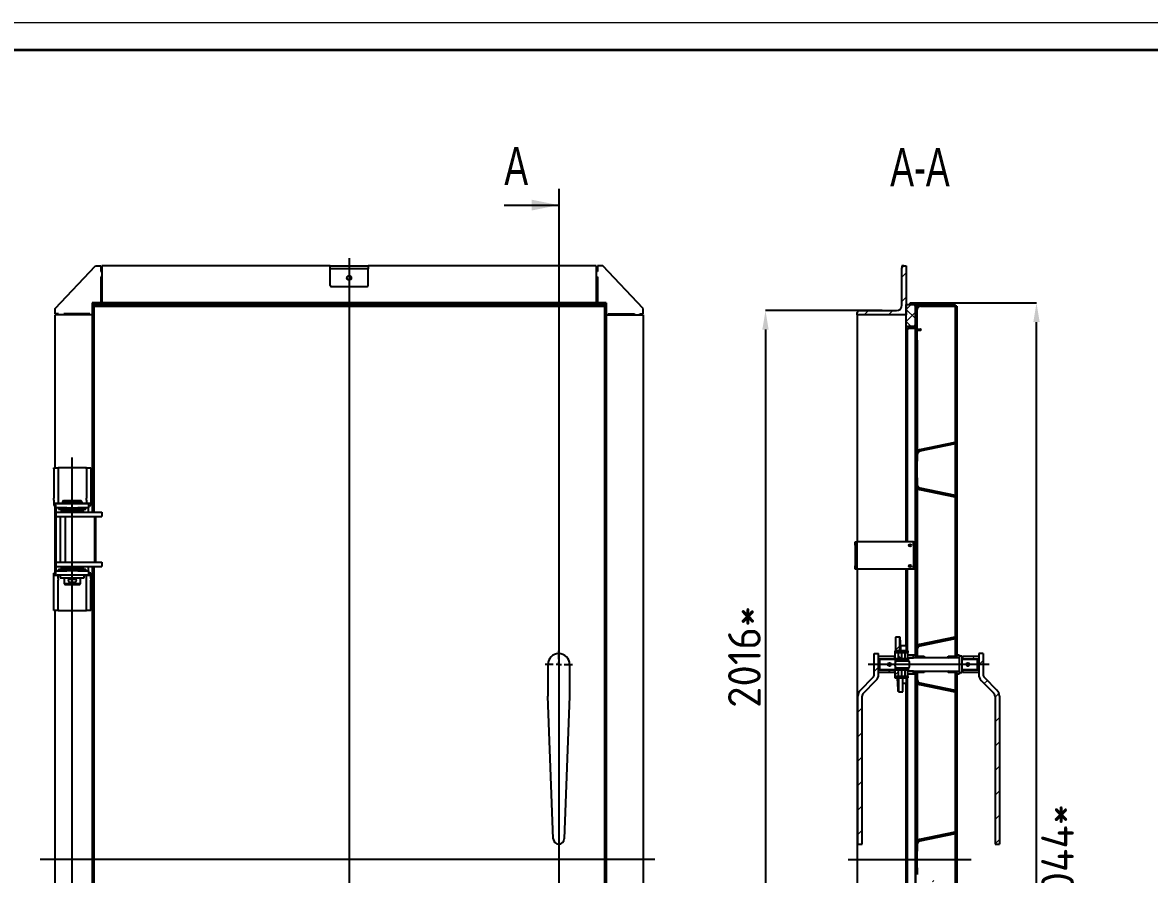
# Model space of a CAD drawing. Header units: millimetres. Extents: x 0 to 594, y 0 to 420.
# Drawn here: x 114.6 to 321.6, y 263.5 to 420 of the extents above; entities that cross this region are included whole.
import ezdxf

# ---------------------------------------------------------------- set-up
doc = ezdxf.new("R2010")
doc.units = ezdxf.units.MM
doc.header["$PDSIZE"] = -1
doc.layers.add('FORMAT', color=7, linetype='Continuous')
doc.layers.add('HIDDEN', color=30, linetype='Continuous')
doc.styles.add('GOST-2.304_Type-B', font='')
doc.styles.add('SLDTEXTSTYLE1', font='TXT', dxfattribs={"width": 0.7})
doc.styles.get('GOST-2.304_Type-B').set_extended_font_data('GOST Common')
doc.dimstyles.new('SLDDIMSTYLE0', dxfattribs={"dimtxt": 3.5, "dimasz": 3.5, "dimexe": 0, "dimexo": 0.0625, "dimgap": 0.875, "dimtad": 2, "dimdec": 1, "dimlfac": 10, "dimrnd": 1e-09, "dimzin": 12, "dimdsep": 46, "dimtxsty": 'SLDTEXTSTYLE1', "dimsah": 1, "dimcen": 0.09, "dimadec": 0, "dimazin": 3, "dimtfac": 1, "dimtdec": 1, "dimtofl": 0, "dimtmove": 0, "dimatfit": 3, "dimfxl": 1, "dimfrac": 2, "dimtolj": 1, "dimtzin": 12, "dimarcsym": 0})

# ---------------------------------------------------------------- blocks, each defined once
blk = doc.blocks.new('SW_CENTERMARKSYMBOL_0')
at = {"layer": 'FORMAT', "color": 0}
for p, q in [((0, 1), (0, 2.5)), ((-1, 0), (-2.5, 0)), ((0, 0), (-0.5, 0)), ((0, 0), (0, 0.5)), ((0, 0), (0, -0.5)), ((0, 0), (0.5, 0)), ((1, 0), (2.5, 0)), ((0, -1), (0, -35.2))]:
    blk.add_line(p, q, dxfattribs=at)
blk = doc.blocks.new('SW_HATCH_0')
at = {"color": 0, "linetype": 'Continuous', "lineweight": 18}
for p, q in [((0, 0), (0.8, 0.8)), ((0, -4.49), (0.8, -3.69)), ((-6.96, -6.96), (-6.16, -6.16)), ((-2.47, -6.96), (-1.67, -6.16)), ((0.8, -5.94), (1.67, -5.06)), ((2.5, -7.64), (0.8, -5.94)), ((2.5, -5.39), (2.17, -5.06)), ((2.84, -5.74), (2.62, -5.51)), ((6.96, -5.36), (6.66, -5.06)), ((0.8, -8.18), (2.5, -6.48)), ((1.68, -9.06), (0.8, -8.18)), ((9.8, -8.16), (10.1, -7.86)), ((1.78, -9.16), (1.68, -9.06)), ((2.16, -9.06), (2.5, -8.73)), ((2.5, -9.88), (2.4, -9.78)), ((2.8, -10.18), (2.5, -9.88)), ((9.8, -12.65), (10.1, -12.35)), ((2.5, -14.37), (2.4, -14.27)), ((9.8, -17.14), (10.1, -16.84)), ((2.5, -18.86), (2.4, -18.76)), ((9.8, -21.63), (10.1, -21.33)), ((2.5, -23.35), (2.4, -23.25)), ((9.8, -26.12), (10.1, -25.82)), ((2.5, -27.84), (2.4, -27.74)), ((9.75, -30.66), (9.76, -30.65)), ((9.8, -30.61), (10.1, -30.31)), ((2.5, -32.33), (2.4, -32.23)), ((4.08, -31.84), (4.47, -31.45)), ((2.5, -33.42), (2.8, -33.12)), ((9.8, -35.1), (10.1, -34.8)), ((2.5, -36.82), (2.4, -36.72)), ((2.5, -37.91), (2.8, -37.61)), ((5.43, -39.47), (5.68, -39.22)), ((9.8, -39.59), (10.1, -39.29)), ((2.5, -41.31), (2.4, -41.21)), ((9.14, -40.25), (9.4, -39.99)), ((9.8, -44.08), (10.1, -43.78)), ((2.5, -45.8), (2.4, -45.7)), ((9.8, -48.57), (10.1, -48.27)), ((2.5, -50.29), (2.4, -50.19)), ((9.8, -53.06), (10.1, -52.76)), ((2.5, -54.78), (2.4, -54.68)), ((9.8, -57.55), (10.1, -57.25)), ((2.5, -59.27), (2.4, -59.17)), ((9.8, -62.04), (10.1, -61.74)), ((2.5, -63.76), (2.4, -63.66)), ((9.8, -66.53), (10.1, -66.23)), ((-1.17, -68.52), (-0.37, -67.72)), ((2.5, -68.25), (2.4, -68.15)), ((4.23, -67.61), (4.62, -67.22)), ((-0.1, -70.14), (-0.7, -69.54)), ((1.9, -69.94), (2.1, -69.74)), ((2.5, -69.34), (2.8, -69.04)), ((4.1, -69.85), (3.91, -69.66)), ((8.7, -69.96), (8.5, -69.76)), ((13.39, -70.16), (12.89, -69.66)), ((-5.1, -72.45), (-4.3, -71.65)), ((-2.07, -72.66), (-2.57, -72.16)), ((2.5, -72.74), (2.16, -72.4)), ((11.4, -72.66), (11.1, -72.36)), ((14.1, -71.21), (14.9, -70.41)), ((-1.3, -73.14), (-0.7, -72.54)), ((2.5, -73.83), (2.8, -73.53)), ((15.12, -74.68), (15.69, -74.12)), ((5.53, -75.29), (5.78, -75.04)), ((9.24, -76.07), (9.5, -75.81)), ((9.8, -75.51), (10.1, -75.21)), ((17.1, -77.19), (17.81, -76.48)), ((2.5, -77.23), (2.4, -77.13)), ((-8.1, -79.94), (-7.3, -79.14)), ((9.8, -80), (10.1, -79.7)), ((2.5, -81.72), (2.4, -81.62)), ((17.1, -81.68), (17.9, -80.88)), ((-8.1, -84.43), (-7.3, -83.63)), ((9.8, -84.49), (10.1, -84.19)), ((2.5, -86.21), (2.4, -86.11)), ((17.1, -86.17), (17.9, -85.37)), ((-8.1, -88.92), (-7.3, -88.12)), ((9.8, -88.98), (10.1, -88.68)), ((2.5, -90.7), (2.4, -90.6)), ((17.1, -90.66), (17.9, -89.86)), ((-8.1, -93.41), (-7.3, -92.61)), ((2.5, -95.19), (2.4, -95.09)), ((9.8, -93.47), (10.1, -93.17)), ((17.1, -95.15), (17.9, -94.35)), ((-8.1, -97.9), (-7.3, -97.1)), ((9.8, -97.96), (10.1, -97.66)), ((17.1, -99.64), (17.9, -98.84)), ((2.5, -99.68), (2.4, -99.58)), ((-8.1, -102.39), (-7.3, -101.59)), ((4.39, -103.38), (4.77, -102.99)), ((9.8, -102.45), (10.1, -102.15)), ((17.1, -104.13), (17.9, -103.33)), ((2.5, -104.17), (2.4, -104.07)), ((2.5, -105.26), (2.8, -104.96)), ((9.8, -106.94), (10.1, -106.64)), ((2.5, -108.66), (2.4, -108.56)), ((2.5, -109.75), (2.8, -109.45)), ((5.63, -111.11), (5.88, -110.86)), ((9.34, -111.89), (9.6, -111.64)), ((9.8, -111.43), (10.1, -111.13)), ((2.5, -113.15), (2.4, -113.05)), ((9.8, -115.92), (10.1, -115.62)), ((2.5, -117.64), (2.4, -117.54)), ((2.5, -122.13), (2.4, -122.03)), ((9.8, -120.41), (10.1, -120.11)), ((9.8, -124.9), (10.1, -124.6)), ((2.5, -126.62), (2.4, -126.52)), ((9.8, -129.39), (10.1, -129.09)), ((2.5, -131.11), (2.4, -131.01)), ((9.8, -133.88), (10.1, -133.58)), ((2.5, -135.6), (2.4, -135.5)), ((7.38, -138.55), (7.76, -138.17)), ((9.8, -138.37), (10.1, -138.07)), ((-1.04, -140.24), (-0.37, -139.56)), ((2.5, -140.09), (2.4, -139.99)), ((4.54, -139.14), (4.93, -138.76)), ((-0.33, -141.75), (-0.7, -141.38)), ((2.16, -141.52), (2.5, -141.18)), ((2.5, -141.18), (2.8, -140.88)), ((13.15, -141.76), (12.65, -141.26)), ((14.1, -143.05), (14.9, -142.25)), ((-5.1, -144.29), (-4.3, -143.49)), ((-2.31, -144.26), (-2.81, -143.76)), ((-1.28, -144.96), (-0.7, -144.38)), ((-0.1, -143.78), (-0.09, -143.77)), ((1.37, -144.56), (1.94, -143.99)), ((3.91, -144.26), (4.1, -144.07)), ((11.16, -144.26), (11.1, -144.2)), ((2.51, -145.66), (2.8, -145.37)), ((3.87, -146.55), (4.12, -146.3)), ((5.73, -146.94), (5.98, -146.68)), ((15.24, -146.4), (15.81, -145.84)), ((2.5, -149.07), (2.4, -148.97)), ((7.59, -147.32), (7.84, -147.07)), ((9.44, -147.71), (9.7, -147.46)), ((9.8, -147.35), (10.1, -147.05)), ((17.1, -149.03), (17.87, -148.27)), ((-8.1, -151.78), (-7.3, -150.98)), ((9.8, -151.84), (10.1, -151.54)), ((17.1, -153.52), (17.9, -152.72)), ((2.5, -153.56), (2.4, -153.46)), ((-8.1, -156.27), (-7.3, -155.47)), ((9.8, -156.33), (10.1, -156.03)), ((17.1, -158.01), (17.9, -157.21)), ((2.5, -158.05), (2.4, -157.95)), ((-8.1, -160.76), (-7.3, -159.96)), ((9.8, -160.82), (10.1, -160.52)), ((2.5, -162.54), (2.4, -162.44)), ((17.1, -162.51), (17.9, -161.71)), ((-8.1, -165.25), (-7.3, -164.45)), ((9.8, -165.31), (10.1, -165.01)), ((2.5, -167.03), (2.4, -166.93)), ((17.1, -167), (17.9, -166.2)), ((-8.1, -169.74), (-7.3, -168.94)), ((9.8, -169.81), (10.1, -169.51)), ((2.5, -171.52), (2.4, -171.42)), ((17.1, -171.49), (17.9, -170.69)), ((-8.1, -174.23), (-7.3, -173.43)), ((2.5, -176.01), (2.4, -175.91)), ((4.69, -174.91), (5.08, -174.53)), ((9.8, -174.3), (10.1, -174)), ((17.31, -175.76), (17.9, -175.18)), ((2.57, -177.04), (2.8, -176.81)), ((9.8, -178.79), (10.1, -178.49)), ((5.83, -182.76), (6.08, -182.5)), ((9.54, -183.53), (9.75, -183.33)), ((9.8, -183.28), (10.1, -182.98)), ((2.5, -185), (2.4, -184.9)), ((9.8, -187.77), (10.1, -187.47)), ((2.5, -189.49), (2.4, -189.39)), ((9.8, -192.26), (10.1, -191.96)), ((2.5, -193.98), (2.4, -193.88)), ((9.8, -196.75), (10.1, -196.45)), ((2.5, -198.47), (2.4, -198.37)), ((9.8, -201.24), (10.1, -200.94)), ((2.5, -202.96), (2.4, -202.86)), ((2.8, -203.26), (2.5, -202.96)), ((-5.71, -207.76), (-4.91, -206.96)), ((-1.22, -207.76), (-0.42, -206.96)), ((9.8, -205.73), (10.1, -205.43)), ((3.92, -208.86), (3.62, -208.56)), ((8.41, -208.86), (8.11, -208.56)), ((0, -211.04), (0.8, -210.24)), ((0, -215.53), (0.8, -214.73))]:
    blk.add_line(p, q, dxfattribs=at)
blk = doc.blocks.new('_D_5')
at = {"layer": 'Defpoints', "color": 0, "transparency": 16777216}
for p in [(279.67, 368.49), (300.88, 368.49), (279.06, 164.09)]:
    blk.add_point(p, dxfattribs=at)
at = {"layer": 'FORMAT', "color": 0, "lineweight": -2, "transparency": 16777216}
for p, q in [((279.73, 368.49), (300.88, 368.49)), ((300.88, 167.59), (300.88, 364.99)), ((279.12, 164.09), (300.88, 164.09))]:
    blk.add_line(p, q, dxfattribs=at)
at = {"layer": 'FORMAT', "color": 0, "transparency": 16777216}
for points in [[(300.3, 364.99), (301.46, 364.99), (300.88, 368.49)], [(300.3, 167.59), (301.46, 167.59), (300.88, 164.09)]]:
    blk.add_solid(points, dxfattribs=at)
at = {"layer": 'FORMAT', "color": 0, "transparency": 16777216, "insert": (301.75, 266.29), "char_height": 6, "attachment_point": 2, "rotation": 90, "style": 'GOST-2.304_Type-B'}
blk.add_mtext('\\A1;2044*', dxfattribs=at)
blk = doc.blocks.new('*D57')
at = {"layer": 'Defpoints', "color": 0, "transparency": 16777216}
for p in [(272.58, 367.09), (251.11, 165.49), (273, 165.49)]:
    blk.add_point(p, dxfattribs=at)
at = {"layer": 'FORMAT', "color": 0, "lineweight": -2, "transparency": 16777216}
for p, q in [((272.51, 367.09), (251.11, 367.09)), ((251.11, 363.59), (251.11, 168.99)), ((272.94, 165.49), (251.11, 165.49))]:
    blk.add_line(p, q, dxfattribs=at)
at = {"layer": 'FORMAT', "color": 0, "transparency": 16777216}
for points in [[(250.52, 363.59), (251.69, 363.59), (251.11, 367.09)], [(250.52, 168.99), (251.69, 168.99), (251.11, 165.49)]]:
    blk.add_solid(points, dxfattribs=at)
at = {"layer": 'FORMAT', "color": 0, "transparency": 16777216, "insert": (247.23, 303.49), "char_height": 6, "attachment_point": 5, "rotation": 90, "style": 'GOST-2.304_Type-B'}
blk.add_mtext('\\A1;2016*', dxfattribs=at)

msp = doc.modelspace()

# ---------------------------------------------------------------- linework, layer by layer
at = {"color": 7, "linetype": 'Continuous', "lineweight": 35}
msp.add_line((20, 415), (589, 415), dxfattribs=at)
at = {"layer": 'FORMAT'}
for p, q in [((213.131, 389.469), (213.131, 134.768)), ((203.131, 386.469), (213.131, 386.469)), ((174.631, 376.742), (174.631, 155.991)), ((120.631, 367.488), (128.031, 375.288)), ((128.031, 375.288), (129.031, 375.288)), ((129.031, 375.288), (129.031, 374.288)), ((129.231, 375.288), (129.231, 368.488)), ((171.131, 375.288), (129.231, 375.288)), ((171.131, 374.788), (171.131, 375.288)), ((171.131, 375.288), (174.631, 375.288)), ((174.631, 374.788), (171.131, 374.788)), ((171.131, 374.288), (171.131, 374.788)), ((174.631, 375.288), (178.131, 375.288)), ((178.131, 374.788), (174.631, 374.788)), ((178.131, 375.288), (178.131, 374.788)), ((220.031, 375.288), (178.131, 375.288)), ((178.131, 374.288), (178.131, 374.788)), ((220.031, 375.288), (220.031, 368.488)), ((220.231, 375.288), (220.231, 374.288)), ((221.231, 375.288), (220.231, 375.288)), ((228.631, 367.488), (221.231, 375.288)), ((276.501, 375.288), (276.171, 375.288)), ((276.171, 375.288), (276.171, 374.958)), ((276.171, 368.088), (276.171, 374.958)), ((276.501, 375.288), (276.971, 375.288)), ((276.971, 375.288), (276.971, 366.288)), ((129.031, 374.288), (129.231, 374.288)), ((129.231, 373.288), (129.031, 373.288)), ((129.031, 373.288), (129.031, 368.488)), ((129.231, 374.288), (129.231, 373.288)), ((171.131, 371.688), (171.131, 374.288)), ((178.131, 371.688), (178.131, 374.288)), ((220.031, 374.288), (220.031, 373.288)), ((220.231, 374.288), (220.031, 374.288)), ((220.031, 373.288), (220.231, 373.288)), ((220.231, 373.288), (220.231, 368.488)), ((171.331, 371.488), (177.931, 371.488)), ((127.731, 368.488), (127.431, 368.488)), ((127.431, 368.488), (127.431, 330.088)), ((127.731, 368.188), (127.731, 368.488)), ((221.531, 368.488), (127.731, 368.488)), ((127.731, 368.488), (127.731, 367.888)), ((221.531, 368.188), (221.531, 368.488)), ((221.831, 368.488), (221.531, 368.488)), ((221.531, 368.488), (221.531, 367.888)), ((221.831, 368.488), (221.831, 164.088)), ((277.671, 368.488), (279.671, 368.488)), ((277.671, 368.188), (277.671, 368.488)), ((279.671, 368.488), (279.671, 368.188)), ((120.631, 366.488), (120.631, 367.488)), ((121.231, 366.488), (120.631, 366.488)), ((121.231, 366.288), (121.231, 366.488)), ((127.031, 366.488), (122.231, 366.488)), ((122.231, 366.488), (122.231, 366.288)), ((127.031, 366.288), (127.031, 366.488)), ((128.031, 368.188), (127.731, 368.188)), ((127.731, 367.888), (127.731, 330.088)), ((127.731, 367.888), (128.631, 367.888)), ((128.031, 367.888), (128.031, 368.188)), ((128.031, 368.188), (128.631, 368.188)), ((128.631, 368.188), (220.631, 368.188)), ((128.631, 367.888), (220.631, 367.888)), ((220.631, 368.188), (221.231, 368.188)), ((220.631, 367.888), (221.531, 367.888)), ((221.531, 368.188), (221.231, 368.188)), ((221.231, 368.188), (221.231, 367.888)), ((221.531, 367.888), (221.531, 164.688)), ((222.231, 366.488), (227.031, 366.488)), ((222.231, 366.288), (222.231, 366.488)), ((227.031, 366.488), (227.031, 366.288)), ((228.031, 366.488), (228.631, 366.488)), ((228.031, 366.288), (228.031, 366.488)), ((228.631, 366.488), (228.631, 367.488)), ((267.971, 366.288), (267.971, 366.758)), ((268.301, 367.088), (275.171, 367.088)), ((276.971, 368.188), (278.671, 368.188)), ((276.971, 364.188), (276.971, 368.188)), ((277.671, 368.188), (279.671, 368.188)), ((278.671, 364.188), (278.671, 368.188)), ((278.671, 361.688), (278.671, 367.288)), ((278.971, 361.688), (278.971, 367.288)), ((279.571, 368.188), (285.971, 368.188)), ((279.571, 367.888), (285.971, 367.888)), ((285.971, 367.888), (285.971, 368.188)), ((286.271, 367.888), (285.971, 367.888)), ((285.971, 367.888), (285.971, 303.613)), ((286.271, 367.888), (286.271, 303.613)), ((120.631, 338.188), (120.631, 366.288)), ((127.431, 366.288), (120.631, 366.288)), ((122.231, 366.288), (121.231, 366.288)), ((127.431, 366.288), (127.031, 366.288)), ((221.831, 366.288), (222.231, 366.288)), ((221.831, 366.288), (228.631, 366.288)), ((227.031, 366.288), (228.031, 366.288)), ((228.631, 366.288), (228.631, 166.288)), ((276.971, 366.288), (267.971, 366.288)), ((267.971, 366.288), (267.971, 324.588)), ((276.971, 364.188), (278.671, 364.188)), ((276.971, 324.588), (276.971, 364.188)), ((277.171, 364.188), (277.171, 364.088)), ((278.371, 364.188), (277.171, 364.188)), ((278.371, 364.088), (277.171, 364.088)), ((277.171, 324.588), (277.171, 363.588)), ((277.471, 363.888), (278.371, 363.888)), ((278.371, 363.888), (278.571, 363.888)), ((278.571, 363.888), (278.571, 304.588)), ((278.671, 363.888), (278.671, 304.588)), ((278.971, 363.688), (279.571, 363.688)), ((278.971, 363.488), (279.571, 363.488)), ((278.671, 361.688), (278.971, 361.688)), ((278.971, 361.688), (278.971, 341.327)), ((285.871, 342.888), (279.388, 341.537)), ((285.932, 342.594), (279.449, 341.244)), ((285.932, 342.594), (285.871, 342.888)), ((123.781, 193.43), (123.781, 340.094)), ((278.671, 340.656), (278.671, 339.413)), ((278.971, 340.656), (278.971, 339.413)), ((120.381, 338.188), (121.181, 338.188)), ((120.381, 338.018), (120.381, 338.188)), ((120.381, 338.018), (120.381, 332.63)), ((121.181, 338.188), (121.181, 338.018)), ((126.381, 338.188), (121.181, 338.188)), ((121.181, 338.018), (121.181, 332.63)), ((126.381, 338.188), (127.181, 338.188)), ((126.381, 338.018), (126.381, 338.188)), ((126.381, 338.018), (126.381, 332.63)), ((127.181, 338.188), (127.181, 338.018)), ((127.181, 338.018), (127.181, 332.63)), ((278.971, 339.413), (278.671, 339.413)), ((278.971, 336.363), (278.971, 339.413)), ((278.671, 336.363), (278.971, 336.363)), ((278.671, 336.363), (278.671, 335.12)), ((278.971, 336.363), (278.971, 335.12)), ((278.971, 334.449), (278.971, 305.527)), ((279.388, 334.239), (285.871, 332.888)), ((279.449, 334.533), (285.932, 333.182)), ((120.381, 332.3), (120.381, 332.63)), ((120.381, 332.3), (120.381, 331.688)), ((120.995, 331.688), (120.381, 331.688)), ((120.381, 331.638), (120.381, 331.688)), ((120.381, 331.638), (120.381, 331.288)), ((120.381, 331.288), (120.781, 331.288)), ((120.631, 318.888), (120.631, 331.288)), ((120.781, 330.888), (120.781, 331.688)), ((120.995, 331.688), (122.781, 331.688)), ((121.181, 332.63), (121.181, 332.3)), ((121.181, 332.3), (121.181, 331.688)), ((121.181, 331.713), (121.781, 331.713)), ((122.181, 332.188), (121.981, 331.988)), ((121.981, 331.988), (121.981, 331.688)), ((125.581, 331.988), (121.981, 331.988)), ((122.181, 332.188), (125.381, 332.188)), ((122.781, 331.688), (124.781, 331.688)), ((124.781, 331.688), (126.567, 331.688)), ((125.581, 331.988), (125.381, 332.188)), ((125.581, 331.688), (125.581, 331.988)), ((125.781, 331.713), (126.381, 331.713)), ((126.381, 332.3), (126.381, 332.63)), ((126.381, 332.3), (126.381, 331.688)), ((127.181, 331.688), (126.567, 331.688)), ((126.781, 331.688), (126.781, 330.888)), ((126.781, 331.288), (127.181, 331.288)), ((127.181, 332.63), (127.181, 332.3)), ((127.181, 332.3), (127.181, 331.688)), ((127.181, 331.688), (127.181, 331.638)), ((127.181, 331.638), (127.181, 331.288)), ((285.871, 332.888), (285.932, 333.182)), ((120.731, 330.088), (120.731, 329.288)), ((120.731, 330.088), (122.349, 330.088)), ((120.731, 329.288), (122.349, 329.288)), ((122.781, 330.888), (120.781, 330.888)), ((120.781, 330.863), (120.781, 330.088)), ((121.281, 330.863), (120.781, 330.863)), ((120.781, 329.288), (120.781, 320.888)), ((121.281, 330.888), (121.281, 330.588)), ((121.281, 330.588), (126.281, 330.588)), ((121.531, 329.288), (121.531, 320.888)), ((121.831, 330.488), (121.731, 330.388)), ((121.731, 330.388), (121.731, 330.088)), ((125.831, 330.388), (121.731, 330.388)), ((121.831, 330.488), (125.731, 330.488)), ((122.281, 330.588), (122.281, 330.488)), ((122.349, 330.088), (127.558, 330.088)), ((122.349, 329.288), (127.558, 329.288)), ((122.452, 329.288), (122.452, 320.888)), ((122.781, 330.888), (124.781, 330.888)), ((126.781, 330.888), (124.781, 330.888)), ((125.281, 330.488), (125.281, 330.588)), ((125.831, 330.388), (125.731, 330.488)), ((125.831, 330.088), (125.831, 330.388)), ((126.281, 330.588), (126.281, 330.888)), ((126.781, 330.863), (126.281, 330.863)), ((126.781, 330.088), (126.781, 330.863)), ((127.558, 330.088), (128.31, 330.088)), ((127.558, 329.288), (128.31, 329.288)), ((127.926, 320.888), (127.926, 329.288)), ((128.114, 320.888), (128.114, 329.288)), ((128.31, 330.088), (128.731, 330.088)), ((128.31, 329.288), (128.731, 329.288)), ((128.731, 330.088), (129.231, 330.088)), ((128.731, 329.288), (129.231, 329.288)), ((129.231, 330.088), (129.231, 329.288)), ((267.571, 323.988), (267.571, 324.588)), ((267.571, 324.588), (267.871, 324.588)), ((267.571, 323.988), (267.571, 320.188)), ((267.871, 324.588), (267.871, 323.988)), ((268.171, 324.588), (267.871, 324.588)), ((267.871, 323.988), (267.871, 320.188)), ((277.971, 324.588), (268.171, 324.588)), ((278.271, 324.588), (277.971, 324.588)), ((278.271, 323.988), (278.271, 324.588)), ((278.271, 324.588), (278.571, 324.588)), ((278.271, 323.988), (278.271, 320.188)), ((120.731, 320.888), (120.731, 320.088)), ((120.731, 320.888), (122.349, 320.888)), ((122.349, 320.888), (127.558, 320.888)), ((127.558, 320.888), (128.31, 320.888)), ((128.31, 320.888), (128.731, 320.888)), ((128.731, 320.888), (129.231, 320.888)), ((129.231, 320.888), (129.231, 320.088)), ((120.781, 318.888), (120.381, 318.888)), ((120.381, 318.538), (120.381, 318.888)), ((120.731, 320.088), (122.349, 320.088)), ((120.781, 320.088), (120.781, 319.313)), ((120.781, 319.313), (121.281, 319.313)), ((120.781, 318.488), (120.781, 319.288)), ((120.781, 319.288), (122.781, 319.288)), ((121.281, 319.588), (121.281, 319.288)), ((121.281, 319.588), (126.281, 319.588)), ((121.731, 320.088), (121.731, 319.788)), ((121.731, 319.788), (121.831, 319.688)), ((121.731, 319.788), (125.831, 319.788)), ((125.731, 319.688), (121.831, 319.688)), ((122.281, 319.688), (122.281, 319.588)), ((122.349, 320.088), (127.558, 320.088)), ((124.781, 319.288), (122.781, 319.288)), ((124.781, 319.288), (126.781, 319.288)), ((125.281, 319.588), (125.281, 319.688)), ((125.731, 319.688), (125.831, 319.788)), ((125.831, 319.788), (125.831, 320.088)), ((126.281, 319.288), (126.281, 319.588)), ((126.281, 319.313), (126.781, 319.313)), ((126.781, 319.313), (126.781, 320.088)), ((126.781, 319.288), (126.781, 318.488)), ((127.181, 318.888), (126.781, 318.888)), ((127.181, 318.538), (127.181, 318.888)), ((127.431, 320.088), (127.431, 212.488)), ((127.558, 320.088), (128.31, 320.088)), ((127.731, 320.088), (127.731, 212.488)), ((128.31, 320.088), (128.731, 320.088)), ((128.731, 320.088), (129.231, 320.088)), ((267.571, 319.588), (267.571, 320.188)), ((267.871, 319.588), (267.571, 319.588)), ((267.871, 320.188), (267.871, 319.588)), ((268.171, 319.588), (267.871, 319.588)), ((267.971, 319.588), (267.971, 252.988)), ((277.971, 319.588), (268.171, 319.588)), ((276.971, 305.583), (276.971, 319.588)), ((277.171, 304.57), (277.171, 319.588)), ((278.271, 319.588), (277.971, 319.588)), ((278.271, 319.588), (278.271, 320.188)), ((278.571, 319.588), (278.271, 319.588)), ((120.381, 318.488), (120.381, 318.538)), ((120.381, 318.488), (120.995, 318.488)), ((120.381, 317.876), (120.381, 318.488)), ((120.381, 317.547), (120.381, 317.876)), ((120.381, 312.158), (120.381, 317.547)), ((122.781, 318.488), (120.995, 318.488)), ((121.181, 317.876), (121.181, 318.488)), ((121.581, 318.463), (121.181, 318.463)), ((121.181, 317.876), (121.181, 317.547)), ((121.181, 312.158), (121.181, 317.547)), ((121.581, 318.488), (121.581, 317.988)), ((121.581, 317.988), (123.781, 317.988)), ((122.281, 317.988), (122.281, 316.888)), ((122.281, 316.888), (122.481, 316.688)), ((125.281, 316.888), (122.281, 316.888)), ((125.081, 316.688), (122.481, 316.688)), ((124.781, 318.488), (122.781, 318.488)), ((123.331, 317.788), (124.231, 317.788)), ((123.331, 317.188), (124.231, 317.188)), ((123.781, 317.988), (125.981, 317.988)), ((126.567, 318.488), (124.781, 318.488)), ((125.081, 316.688), (125.281, 316.888)), ((125.281, 316.888), (125.281, 317.988)), ((125.981, 317.988), (125.981, 318.488)), ((126.381, 318.463), (125.981, 318.463)), ((126.381, 317.876), (126.381, 318.488)), ((126.381, 317.547), (126.381, 317.876)), ((126.381, 312.158), (126.381, 317.547)), ((126.567, 318.488), (127.181, 318.488)), ((127.181, 318.538), (127.181, 318.488)), ((127.181, 317.876), (127.181, 318.488)), ((127.181, 317.876), (127.181, 317.547)), ((127.181, 312.158), (127.181, 317.547)), ((120.381, 311.988), (120.381, 312.158)), ((121.181, 311.988), (120.381, 311.988)), ((120.631, 220.588), (120.631, 311.988)), ((121.181, 312.158), (121.181, 311.988)), ((121.181, 311.988), (126.381, 311.988)), ((126.381, 311.988), (126.381, 312.158)), ((127.181, 311.988), (126.381, 311.988)), ((127.181, 312.158), (127.181, 311.988)), ((275.005, 307.088), (275.005, 304.613)), ((275.805, 307.088), (275.005, 307.088)), ((275.805, 304.613), (275.805, 307.088)), ((285.871, 307.088), (279.388, 305.737)), ((285.932, 306.794), (279.449, 305.444)), ((285.932, 306.794), (285.871, 307.088)), ((275.471, 304.57), (274.871, 304.57)), ((274.871, 304.57), (274.871, 304.288)), ((274.871, 304.288), (274.871, 303.098)), ((274.871, 304.288), (275.471, 304.288)), ((275.034, 304.57), (275.005, 304.613)), ((275.005, 304.613), (275.805, 304.613)), ((276.071, 304.57), (275.471, 304.57)), ((275.471, 304.57), (275.471, 304.288)), ((275.471, 304.288), (276.071, 304.288)), ((275.471, 304.288), (275.471, 303.098)), ((275.834, 304.57), (275.805, 304.613)), ((275.971, 305.588), (276.971, 305.588)), ((275.971, 304.588), (275.971, 305.588)), ((275.971, 304.588), (275.971, 304.57)), ((276.671, 304.57), (276.071, 304.57)), ((276.071, 304.57), (276.071, 304.288)), ((276.071, 304.288), (276.671, 304.288)), ((276.071, 304.288), (276.071, 303.098)), ((277.271, 304.57), (276.671, 304.57)), ((276.671, 304.57), (276.671, 304.288)), ((276.671, 304.288), (277.271, 304.288)), ((276.671, 304.288), (276.671, 303.098)), ((276.971, 305.583), (276.971, 304.588)), ((276.971, 304.588), (276.971, 304.57)), ((277.271, 304.57), (277.271, 304.288)), ((277.271, 303.098), (277.271, 304.288)), ((278.671, 304.588), (278.571, 304.588)), ((278.571, 304.588), (278.571, 303.888)), ((278.671, 304.856), (278.671, 303.613)), ((278.971, 304.856), (278.971, 303.613)), ((271.071, 300.251), (271.071, 304.088)), ((271.071, 304.088), (271.871, 304.088)), ((271.871, 300.251), (271.871, 304.088)), ((271.871, 303.588), (274.871, 303.588)), ((271.871, 303.088), (271.871, 303.588)), ((271.871, 303.088), (274.771, 303.088)), ((272.071, 303.088), (271.971, 302.988)), ((271.971, 301.188), (271.971, 302.988)), ((274.921, 303.088), (272.071, 303.088)), ((272.071, 303.088), (272.071, 301.088)), ((274.771, 303.088), (274.871, 303.188)), ((274.871, 303.188), (274.871, 303.588)), ((274.871, 303.098), (274.871, 303.088)), ((275.471, 303.098), (274.871, 303.098)), ((274.971, 303.088), (274.921, 303.088)), ((274.971, 302.546), (274.971, 303.088)), ((274.971, 303.088), (275.071, 303.088)), ((274.971, 302.408), (274.971, 302.546)), ((275.071, 303.088), (275.071, 302.751)), ((277.371, 303.088), (275.071, 303.088)), ((275.071, 302.751), (277.371, 302.751)), ((276.071, 303.098), (275.471, 303.098)), ((275.471, 303.088), (275.471, 303.098)), ((276.671, 303.098), (276.071, 303.098)), ((276.071, 303.088), (276.071, 303.098)), ((277.271, 303.098), (276.671, 303.098)), ((276.671, 303.088), (276.671, 303.098)), ((277.271, 303.888), (278.271, 303.888)), ((277.271, 303.313), (277.271, 303.888)), ((277.271, 303.313), (278.271, 303.313)), ((286.621, 303.288), (277.471, 303.288)), ((277.471, 303.288), (277.471, 303.188)), ((277.471, 302.568), (277.471, 301.609)), ((278.271, 303.313), (278.271, 303.888)), ((278.271, 303.888), (278.671, 303.888)), ((278.271, 303.388), (278.271, 303.888)), ((278.271, 303.388), (278.371, 303.288)), ((278.271, 303.288), (278.271, 303.313)), ((280.171, 303.288), (278.371, 303.288)), ((278.671, 303.888), (278.671, 303.638)), ((278.971, 303.613), (278.671, 303.613)), ((278.721, 303.588), (280.271, 303.588)), ((278.971, 303.588), (278.971, 303.613)), ((280.171, 303.288), (280.271, 303.388)), ((280.271, 303.588), (280.271, 303.388)), ((280.271, 303.388), (280.271, 303.288)), ((284.671, 303.388), (284.671, 303.588)), ((284.671, 303.588), (286.221, 303.588)), ((284.671, 303.388), (284.771, 303.288)), ((284.671, 303.288), (284.671, 303.388)), ((286.571, 303.288), (284.771, 303.288)), ((286.271, 303.613), (285.971, 303.613)), ((285.971, 303.588), (285.971, 303.613)), ((286.271, 303.638), (286.271, 303.888)), ((286.271, 303.888), (286.671, 303.888)), ((286.571, 303.288), (286.671, 303.388)), ((286.671, 303.888), (286.671, 303.588)), ((287.171, 303.588), (286.671, 303.588)), ((286.671, 303.588), (286.671, 300.588)), ((287.171, 303.588), (287.171, 300.588)), ((290.071, 303.088), (287.221, 303.088)), ((287.271, 303.588), (290.271, 303.588)), ((287.271, 303.588), (287.271, 303.188)), ((287.271, 303.188), (287.371, 303.088)), ((287.271, 303.088), (287.271, 303.188)), ((287.371, 303.088), (290.271, 303.088)), ((290.171, 302.988), (290.071, 303.088)), ((290.071, 301.088), (290.071, 303.088)), ((290.171, 302.988), (290.171, 301.188)), ((290.271, 304.088), (290.271, 300.251)), ((291.071, 304.088), (290.271, 304.088)), ((290.271, 303.588), (290.271, 303.088)), ((291.071, 304.088), (291.071, 300.251)), ((211.131, 302.088), (211.131, 300.251)), ((211.131, 300.251), (211.131, 299.685)), ((215.131, 302.088), (215.131, 300.251)), ((215.131, 300.251), (215.131, 299.685)), ((292.171, 302.088), (269.971, 302.088)), ((274.771, 301.088), (271.871, 301.088)), ((271.871, 300.588), (271.871, 301.088)), ((274.871, 300.588), (271.871, 300.588)), ((271.971, 301.188), (272.071, 301.088)), ((272.071, 301.088), (274.921, 301.088)), ((273.678, 302.14), (273.581, 302.166)), ((273.581, 302.01), (273.678, 302.036)), ((274.871, 300.988), (274.771, 301.088)), ((274.871, 301.088), (274.871, 301.078)), ((274.871, 301.078), (274.871, 299.888)), ((274.871, 301.078), (275.471, 301.078)), ((274.871, 300.588), (274.871, 300.988)), ((274.921, 301.088), (274.934, 301.088)), ((274.971, 301.63), (274.971, 301.768)), ((274.971, 301.63), (275.071, 301.425)), ((274.971, 301.088), (274.971, 301.63)), ((275.071, 301.088), (274.971, 301.088)), ((275.071, 301.425), (275.071, 301.088)), ((277.371, 301.425), (275.071, 301.425)), ((275.071, 301.088), (277.371, 301.088)), ((275.471, 301.078), (275.471, 301.088)), ((275.471, 301.078), (275.471, 299.888)), ((275.471, 301.078), (276.071, 301.078)), ((276.071, 301.078), (276.071, 301.088)), ((276.071, 301.078), (276.071, 299.888)), ((276.071, 301.078), (276.671, 301.078)), ((276.671, 301.078), (276.671, 301.088)), ((276.671, 301.078), (277.271, 301.078)), ((276.671, 301.078), (276.671, 299.888)), ((277.271, 299.888), (277.271, 301.078)), ((278.271, 300.863), (277.271, 300.863)), ((277.271, 300.288), (277.271, 300.863)), ((278.271, 300.288), (277.271, 300.288)), ((277.471, 300.988), (277.471, 300.888)), ((277.471, 300.888), (286.621, 300.888)), ((278.271, 300.863), (278.271, 300.888)), ((278.371, 300.888), (278.271, 300.788)), ((278.271, 300.288), (278.271, 300.863)), ((278.271, 300.288), (278.271, 300.788)), ((278.671, 300.288), (278.271, 300.288)), ((278.371, 300.888), (280.171, 300.888)), ((278.571, 300.288), (278.571, 299.588)), ((278.671, 300.563), (278.971, 300.563)), ((278.671, 300.563), (278.671, 299.32)), ((278.671, 300.538), (278.671, 300.288)), ((280.271, 300.588), (278.721, 300.588)), ((278.971, 300.563), (278.971, 300.588)), ((278.971, 300.563), (278.971, 299.32)), ((280.271, 300.788), (280.171, 300.888)), ((280.271, 300.888), (280.271, 300.788)), ((280.271, 300.788), (280.271, 300.588)), ((284.771, 300.888), (284.671, 300.788)), ((284.671, 300.788), (284.671, 300.888)), ((284.671, 300.588), (284.671, 300.788)), ((286.221, 300.588), (284.671, 300.588)), ((284.771, 300.888), (286.571, 300.888)), ((285.971, 300.563), (285.971, 300.588)), ((285.971, 300.563), (286.271, 300.563)), ((285.971, 300.563), (285.971, 232.013)), ((286.271, 300.563), (286.271, 232.013)), ((286.271, 300.288), (286.271, 300.538)), ((286.671, 300.288), (286.271, 300.288)), ((286.671, 300.788), (286.571, 300.888)), ((286.671, 300.588), (287.171, 300.588)), ((286.671, 300.588), (286.671, 300.288)), ((287.221, 301.088), (290.071, 301.088)), ((287.371, 301.088), (287.271, 300.988)), ((287.271, 300.988), (287.271, 301.088)), ((287.271, 300.988), (287.271, 300.588)), ((290.271, 300.588), (287.271, 300.588)), ((290.271, 301.088), (287.371, 301.088)), ((288.561, 302.166), (288.464, 302.14)), ((288.464, 302.036), (288.561, 302.01)), ((290.071, 301.088), (290.171, 301.188)), ((290.271, 301.088), (290.271, 300.588)), ((211.131, 299.685), (211.131, 297.388)), ((215.131, 299.685), (215.131, 297.388)), ((268.54, 297.388), (270.837, 299.685)), ((269.106, 296.822), (271.403, 299.119)), ((275.471, 299.888), (274.871, 299.888)), ((274.871, 299.888), (274.871, 299.606)), ((274.871, 299.606), (275.471, 299.606)), ((275.471, 299.888), (275.471, 299.606)), ((276.071, 299.888), (275.471, 299.888)), ((275.471, 299.606), (276.071, 299.606)), ((275.538, 299.563), (275.508, 299.606)), ((275.538, 299.563), (275.538, 297.088)), ((276.338, 299.563), (275.538, 299.563)), ((276.671, 299.888), (276.071, 299.888)), ((276.071, 299.888), (276.071, 299.606)), ((276.071, 299.606), (276.671, 299.606)), ((276.338, 299.563), (276.308, 299.606)), ((276.338, 297.088), (276.338, 299.563)), ((276.971, 298.588), (276.338, 298.588)), ((277.271, 299.888), (276.671, 299.888)), ((276.671, 299.888), (276.671, 299.606)), ((276.671, 299.606), (277.271, 299.606)), ((276.971, 299.606), (276.971, 299.588)), ((276.971, 299.588), (276.971, 298.593)), ((276.971, 252.988), (276.971, 298.593)), ((277.171, 252.988), (277.171, 299.606)), ((277.271, 299.888), (277.271, 299.606)), ((278.571, 299.588), (278.671, 299.588)), ((278.571, 299.588), (278.571, 232.988)), ((278.671, 299.588), (278.671, 232.988)), ((278.971, 298.649), (278.971, 269.727)), ((279.388, 298.439), (285.871, 297.088)), ((279.449, 298.733), (285.932, 297.382)), ((290.74, 299.119), (293.037, 296.822)), ((291.306, 299.685), (293.603, 297.388)), ((211.131, 297.388), (211.131, 296.257)), ((212.132, 270.05), (211.131, 296.257)), ((215.131, 296.257), (214.13, 270.05)), ((215.131, 297.388), (215.131, 296.257)), ((268.071, 269.088), (268.071, 296.257)), ((268.871, 269.088), (268.871, 296.257)), ((275.538, 297.088), (276.338, 297.088)), ((285.871, 297.088), (285.932, 297.382)), ((293.271, 296.257), (293.271, 269.088)), ((294.071, 296.257), (294.071, 269.088)), ((285.871, 271.288), (279.388, 269.937)), ((285.932, 270.994), (285.871, 271.288)), ((268.071, 269.088), (268.871, 269.088)), ((285.932, 270.994), (279.449, 269.644)), ((293.271, 269.088), (294.071, 269.088)), ((278.671, 269.056), (278.671, 267.813)), ((278.971, 267.813), (278.671, 267.813)), ((278.971, 269.056), (278.971, 267.813)), ((278.971, 264.763), (278.971, 267.813)), ((230.766, 266.288), (117.862, 266.288)), ((266.301, 266.288), (288.866, 266.288)), ((278.671, 264.763), (278.971, 264.763)), ((278.671, 264.763), (278.671, 263.52)), ((278.971, 264.763), (278.971, 263.52))]:
    msp.add_line(p, q, dxfattribs=at)
at = {"layer": 'FORMAT', "flags": 128}
for points in [[(275.971, 304.866), (275.946, 305.447), (275.921, 305.952), (275.896, 306.377), (275.871, 306.708), (275.849, 306.917), (275.827, 307.045), (275.805, 307.088)], [(275.071, 302.751), (275.07, 302.749), (274.971, 302.546)], [(277.371, 302.751), (277.388, 302.749), (277.405, 302.743), (277.427, 302.725), (277.451, 302.688), (277.469, 302.609), (277.471, 302.568)], [(277.471, 301.609), (277.459, 301.512), (277.433, 301.458), (277.415, 301.44), (277.393, 301.428), (277.374, 301.425), (277.371, 301.425)], [(275.538, 297.088), (275.516, 297.131), (275.493, 297.259), (275.471, 297.469), (275.446, 297.799), (275.421, 298.224), (275.396, 298.73), (275.371, 299.31), (275.36, 299.606)]]:
    msp.add_lwpolyline(points, dxfattribs=at)
at = {"layer": 'FORMAT'}
for centre, radius in [((174.631, 373.088), 0.4), ((277.671, 323.988), 0.21), ((277.671, 320.188), 0.21), ((273.871, 302.088), 0.3), ((288.271, 302.088), 0.3)]:
    msp.add_circle(centre, radius, dxfattribs=at)
for centre, radius, start, end in [((276.501, 374.958), 0.33, 90, 180), ((171.331, 371.688), 0.2, 180, 270), ((177.931, 371.688), 0.2, 270, 0), ((268.301, 366.758), 0.33, 90, 180), ((275.171, 368.088), 1, 270, 0), ((279.571, 367.288), 0.9, 90, 180), ((279.571, 367.288), 0.6, 90, 180), ((277.471, 363.588), 0.3, 90, 180), ((278.371, 363.888), 0.3, 0, 90), ((278.371, 363.888), 0.2, 0, 90), ((279.571, 363.588), 0.1, 270, 90), ((279.571, 340.656), 0.9, 101.76829, 180), ((279.571, 340.656), 0.6, 101.76829, 180), ((279.571, 335.12), 0.9, 180, 258.23171), ((279.571, 335.12), 0.6, 180, 258.23171), ((121.781, 331.663), 0.05, 30, 90), ((125.781, 331.663), 0.05, 90, 150), ((123.331, 317.488), 0.3, 90, 270), ((123.762, 317.423), 0.336, 224.67023, 273.19232), ((123.782, 317.525), 0.367, 45.74536, 133.02507), ((123.802, 317.422), 0.335, 266.46026, 315.62999), ((124.231, 317.488), 0.3, 270, 90), ((279.571, 304.856), 0.9, 101.76829, 180), ((279.571, 304.856), 0.6, 101.76829, 180), ((213.131, 302.088), 2, 90, 180), ((213.131, 302.088), 2, 0, 90), ((273.871, 302.088), 0.2, 195, 165), ((273.155, 302.528), 1.821, 346.01829, 356.22892), ((277.371, 303.188), 0.1, 270, 360), ((278.721, 303.638), 0.05, 180, 270), ((286.221, 303.638), 0.05, 270, 0), ((286.621, 303.338), 0.05, 270, 0), ((287.221, 303.138), 0.05, 180, 270), ((288.271, 302.088), 0.2, 15, 345), ((270.271, 300.251), 0.8, 315, 0), ((270.271, 300.251), 1.6, 315, 0), ((272.949, 301.616), 2.028, 4.29485, 13.45794), ((277.371, 300.988), 0.1, 0, 90), ((278.721, 300.538), 0.05, 90, 180), ((286.221, 300.538), 0.05, 0, 90), ((286.621, 300.838), 0.05, 0, 90), ((287.221, 301.038), 0.05, 90, 180), ((291.871, 300.251), 1.6, 180, 225), ((291.871, 300.251), 0.8, 180, 225), ((279.571, 299.32), 0.9, 180, 258.23171), ((279.571, 299.32), 0.6, 180, 258.23171), ((269.671, 296.257), 1.6, 135, 180), ((269.671, 296.257), 0.8, 135, 180), ((292.471, 296.257), 0.8, 0, 45), ((292.471, 296.257), 1.6, 0, 45), ((213.131, 270.088), 1, 182.18683, 357.81317), ((279.571, 269.056), 0.9, 101.76829, 180), ((279.571, 269.056), 0.6, 101.76829, 180)]:
    msp.add_arc(centre, radius, start, end, dxfattribs=at)
msp.add_solid([(213.131, 386.469), (208.131, 387.469), (208.131, 385.469)], dxfattribs=at)
at = {"layer": 'HIDDEN', "color": 1, "lineweight": 18}
msp.add_line((0, 420), (594, 420), dxfattribs=at)

# ---------------------------------------------------------------- block references
at = {"layer": 'FORMAT'}
for name, p in [('SW_HATCH_0', (276.171, 373.251)), ('SW_CENTERMARKSYMBOL_0', (213.131, 302.088))]:
    msp.add_blockref(name, p, dxfattribs=at)

# ---------------------------------------------------------------- texts
at = {"layer": 'FORMAT', "char_height": 7, "style": 'SLDTEXTSTYLE1'}
for s, insert, attachment_point in [('A', (203.131, 397.152), 1), ('A-A', (279.475, 396.933), 2)]:
    msp.add_mtext(s, dxfattribs=dict(at, insert=insert, attachment_point=attachment_point))

# ---------------------------------------------------------------- dimensions: what is measured, and where the dimension line sits
at = {"layer": 'FORMAT'}
for base, p1, p2, picture, middle in [((300.879, 368.488), (279.057, 164.088), (279.671, 368.488), '_D_5', (300.879, 266.288)), ((251.108, 165.488), (272.576, 367.088), (273, 165.488), '*D57', (251.108, 303.492))]:
    dim = msp.add_linear_dim(base=base, p1=p1, p2=p2, angle=90, text='<>*', dimstyle='SLDDIMSTYLE0', override={"dimtxt": 6, "dimtxsty": 'GOST-2.304_Type-B'}, dxfattribs=at)
    dim.commit()
    dim.dimension.update_dxf_attribs({"geometry": picture, "text_midpoint": middle, "dimtype": 160})

doc.saveas('drawing.dxf')
